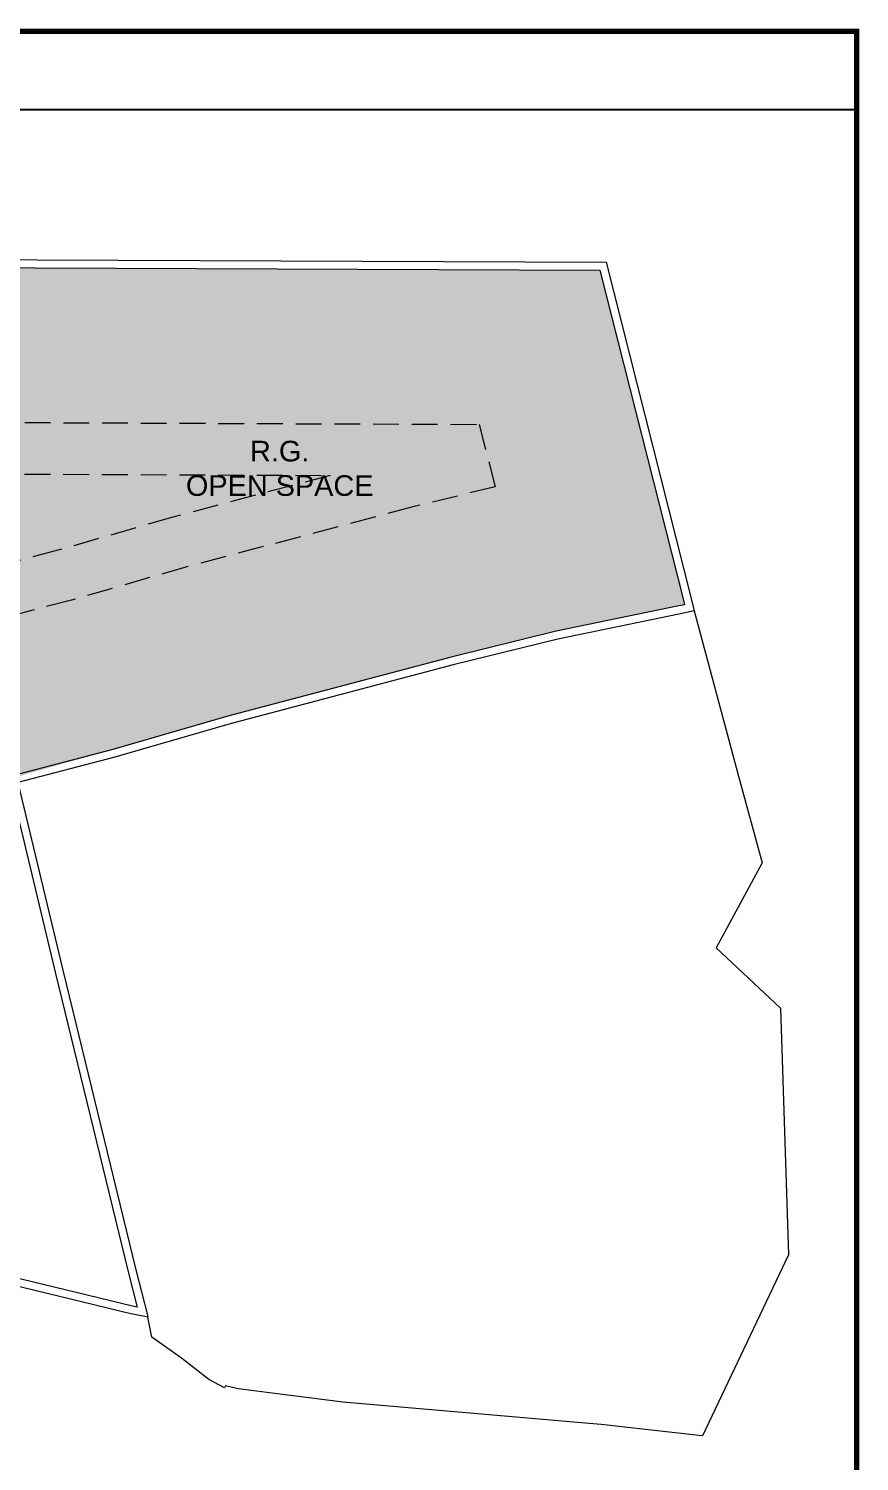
# Model space of a CAD drawing. Header units: inches. Extents: x 27644242 to 29005101, y -955243 to 216979.
# Drawn here: x 28774097 to 28798238, y -683465 to -641838 of the extents above; entities that cross this region are included whole.
import ezdxf

# ---------------------------------------------------------------- set-up
doc = ezdxf.new("R2010")
doc.units = ezdxf.units.IN
doc.header["$MEASUREMENT"] = 0
doc.linetypes.add('01-Xref Col Podium Lvl-1$0$HIDDEN', pattern=[0.375, 0.25, -0.125])
doc.layers.get('Defpoints').update_dxf_attribs({"color": 8})
doc.layers.add('HATCH', color=9, linetype='Continuous')
doc.layers.add('text', color=7, linetype='Continuous')
doc.layers.add('RVA Site Boundary', color=17, linetype='Continuous', lineweight=15)
doc.styles.add('AMITS', font='arial.ttf')

msp = doc.modelspace()

# ---------------------------------------------------------------- hatches: boundary and pattern name
at = {"layer": 'HATCH', "ltscale": 500, "true_color": 0x1f7f00, "transparency": 33554508}
h = msp.add_hatch(color=86, dxfattribs=at)
h.dxf.hatch_style = 1
h.paths.add_polyline_path([(28779889.8, -661814.1), (28786372.8, -660096.3), (28789422.2, -659347.6), (28792994.8, -658611), (28793157.2, -658577.5), (28793126.1, -658445), (28790698.8, -648852.3), (28767243.5, -648754.3), (28742984.1, -648735.3), (28728662.3, -648730), (28716553.2, -648765.7), (28716553.2, -654568.3), (28773507.9, -654568.3), (28773507.9, -663653.5)])

# ---------------------------------------------------------------- linework, layer by layer
at = {"layer": 'Defpoints', "linetype": 'Continuous', "const_width": 154.4}
msp.add_lwpolyline([(28798160.5, -641915.5), (28798160.5, -716165.5), (28689573.8, -716165.5), (28689573.8, -641915.5)], close=True, dxfattribs=at)
at = {"layer": 'Defpoints', "color": 6, "ltscale": 500}
msp.add_lwpolyline([(28689580.5, -692487.4), (28798167.2, -692487.4), (28798167.2, -644192.2), (28689580.5, -644192.2)], close=True, dxfattribs=at)
at = {"layer": 'RVA Site Boundary', "ltscale": 500}
for points in [[(28728662, -648500), (28742984.3, -648505.3), (28767244.1, -648524.3), (28790878.1, -648623), (28793349.5, -658390.5), (28793435.1, -658755)], [(28728662, -648500), (28742984.3, -648505.3), (28767244.1, -648524.3), (28790878.1, -648623), (28793349.5, -658390.5), (28793435.1, -658755)], [(28793435.2, -658755.1), (28794721.5, -663557.7), (28795413.7, -666072.3), (28794073.8, -668542.9), (28795944.9, -670302.3), (28796175.2, -677462.8), (28793681.5, -682720.9), (28793488, -682705), (28790734.3, -682397), (28790385.6, -682366.7), (28783224.8, -681744.7), (28780183.8, -681356.1), (28779817.5, -681272.2), (28779787.8, -681324.3), (28779337.3, -681090.9), (28778540.3, -680464.1), (28777677.1, -679860.7), (28777564.3, -679273.9), (28777427, -679248.6), (28777067.6, -679182.2), (28769049.4, -677235.8)], [(28793435.2, -658755.1), (28794721.5, -663557.7), (28795413.7, -666072.3), (28794073.8, -668542.9), (28795944.9, -670302.3), (28796175.2, -677462.8), (28793681.5, -682720.9), (28793488, -682705), (28790734.3, -682397), (28790385.6, -682366.7), (28783224.8, -681744.7), (28780183.8, -681356.1), (28779817.5, -681272.2), (28779787.8, -681324.3), (28779337.3, -681090.9), (28778540.3, -680464.1), (28777677.1, -679860.7), (28777564.3, -679273.9), (28777427, -679248.6), (28777067.6, -679182.2), (28769049.4, -677235.8)]]:
    msp.add_lwpolyline(points, dxfattribs=at)
at = {"layer": 'RVA Site Boundary', "color": 5, "ltscale": 500}
for points in [[(28728662, -648500), (28742984.3, -648505.3), (28767244.1, -648524.3), (28790878.1, -648623)], [(28790878.1, -648623), (28793349.5, -658390.5), (28793435.1, -658755), (28793041.3, -658836.3), (28789472.8, -659572), (28786429.7, -660319.1), (28779951.2, -662035.8), (28776603.4, -663000.7), (28773784, -663744.6), (28775090.3, -669194.8), (28777208.4, -677903.5), (28777553.9, -679219.8), (28777564.3, -679273.9), (28777427, -679248.6), (28777067.6, -679182.2), (28769049.4, -677235.8), (28764436, -678715.3), (28762589.1, -679197.6), (28762074.2, -679243.4), (28755917.6, -679071.2), (28750270.6, -679257.2), (28749606.4, -679317.7), (28742304.8, -679734.6), (28734332.8, -680460.3)], [(28767243.5, -648754.3), (28790698.8, -648852.3), (28793126.1, -658445), (28793157.2, -658577.5), (28792994.8, -658611), (28789422.2, -659347.6), (28786372.8, -660096.3), (28779889.8, -661814.1), (28776542.2, -662779), (28773507.9, -663579.6), (28774866.7, -669248.8), (28776985.4, -677959.9), (28777253.8, -678982.7), (28777115.6, -678957.1), (28769040.8, -676997)]]:
    msp.add_lwpolyline(points, dxfattribs=at)
at = {"layer": 'RVA Site Boundary', "linetype": '01-Xref Col Podium Lvl-1$0$HIDDEN', "ltscale": 3000}
for points in [[(28728668.1, -653230), (28742981.5, -653235.3), (28767232.3, -653254.3), (28787191.9, -653337.7), (28787650.3, -655149), (28785259.9, -655735.8), (28778690.3, -657476.7), (28775344.9, -658440.9), (28768106.5, -660350.8), (28770492.4, -670305), (28771116.3, -672870.1), (28768872.1, -672325.3), (28763115.2, -674171.6), (28761838.7, -674504.9), (28755905.9, -674339), (28749977.9, -674534.3), (28749256.9, -674600), (28741955.5, -675016.9), (28733624.9, -675775.2)], [(28728670, -654730), (28742980.7, -654735.3), (28767228.6, -654754.3), (28782861.6, -654819.6), (28778290.4, -656030.9), (28774945.8, -656994.9), (28766306.1, -659274.5), (28769034.3, -670657), (28769076.8, -670831.5), (28768815.9, -670768.1), (28762696.4, -672730.7), (28761666.7, -672999.5), (28755902.2, -672838.3), (28749885, -673036.5), (28749146.1, -673103.9), (28741844.7, -673520.7), (28733400.5, -674289.4)]]:
    msp.add_lwpolyline(points, dxfattribs=at)

# ---------------------------------------------------------------- texts
at = {"layer": 'text', "ltscale": 100, "insert": (28773183.1, -653812.8), "char_height": 600, "width": 16420.071, "attachment_point": 1, "style": 'AMITS'}
msp.add_mtext('\\pxqc;R.G.\\POPEN SPACE', dxfattribs=at)

doc.saveas('drawing.dxf')
